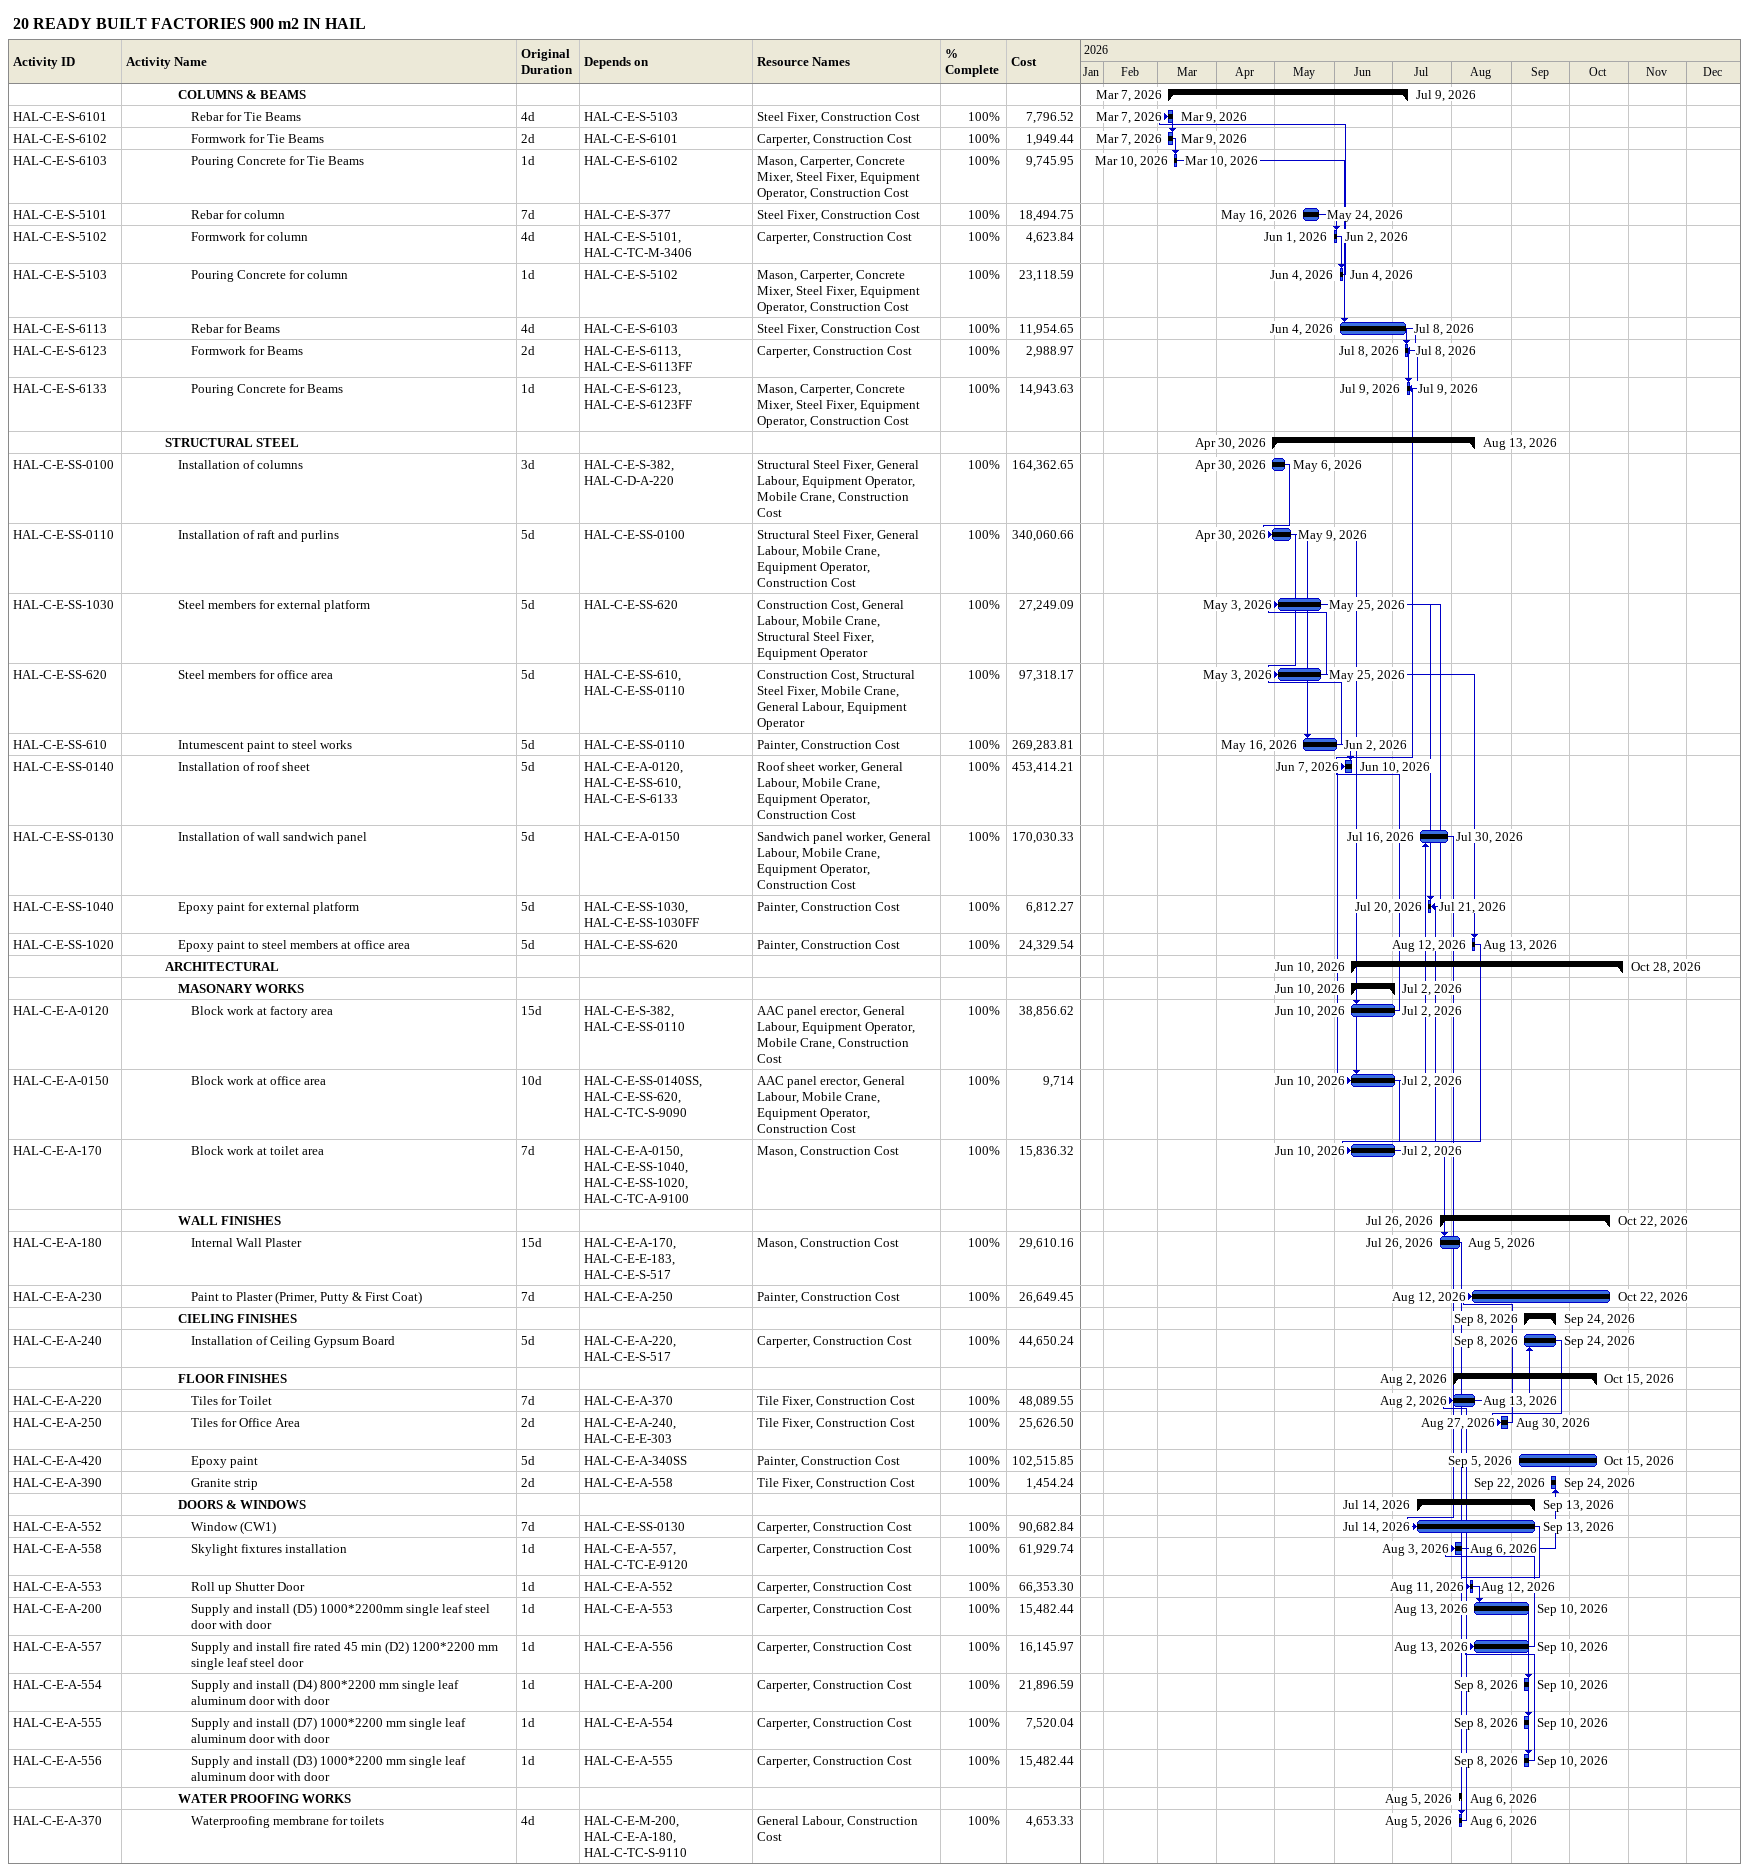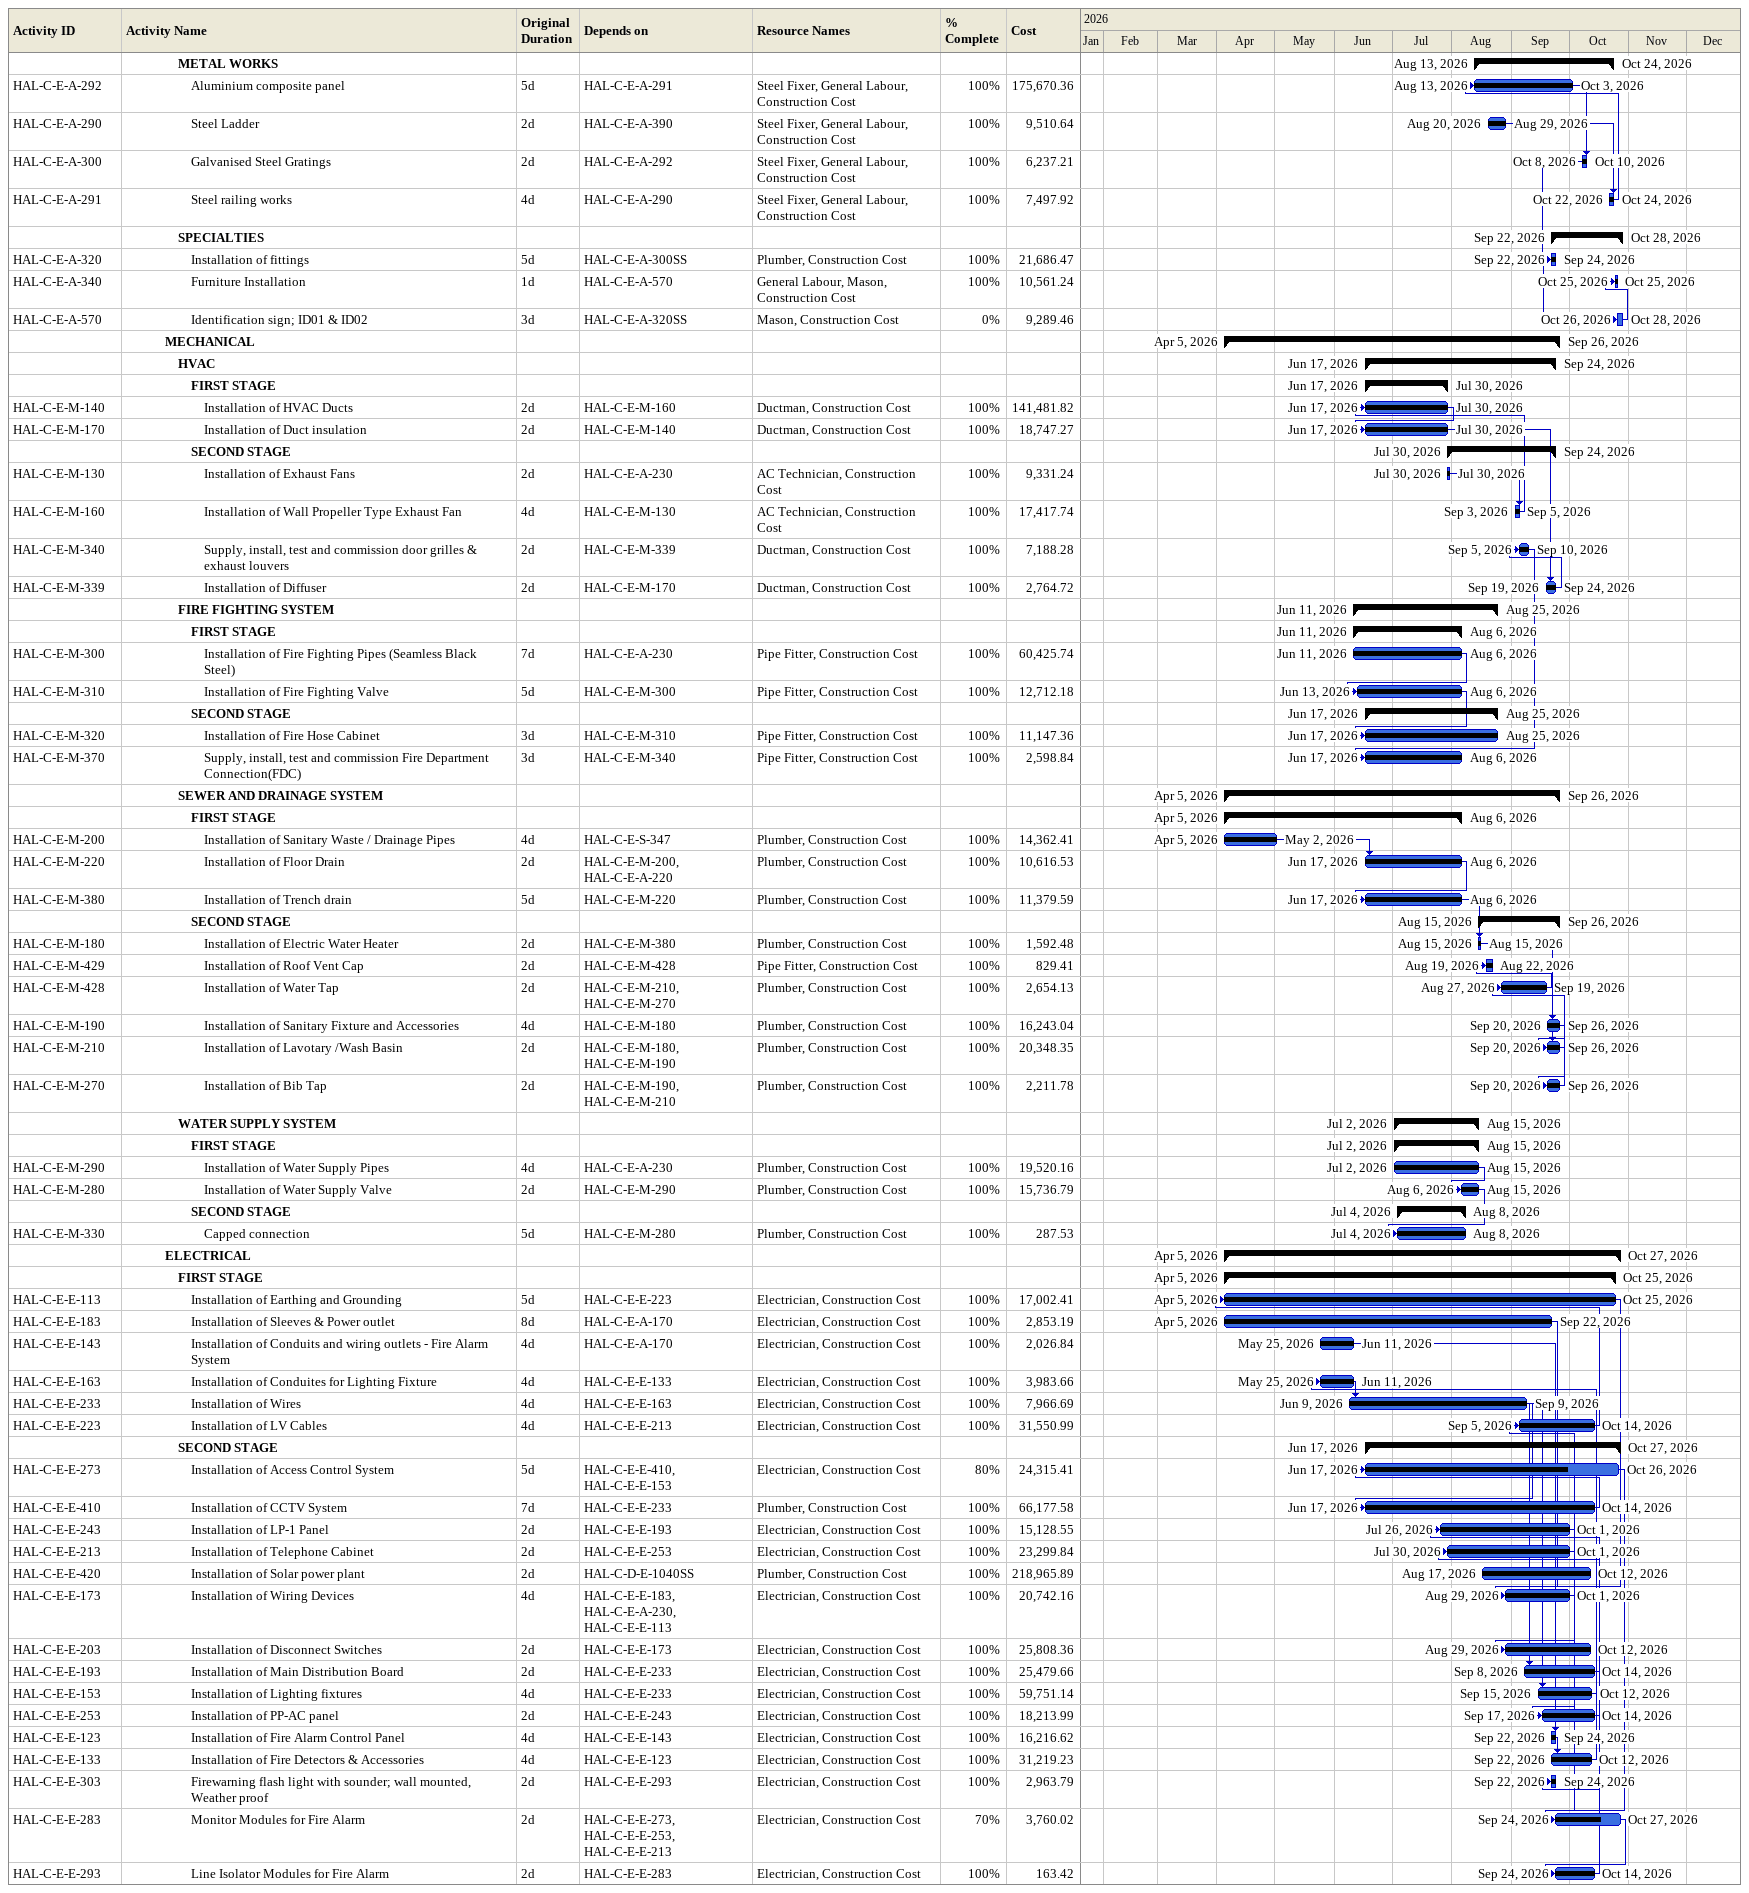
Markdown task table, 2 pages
20 READY BUILT FACTORIES 900 m2 IN HAIL

| ID | Level | Task | Original duration | Start | Finish | Predecessors | Resources | % complete | Cost |
|---|---|---|---|---|---|---|---|---|---|
|  | 5 | **COLUMNS & BEAMS** |  | 2026-03-07 | 2026-07-09 |  |  |  |  |
| HAL-C-E-S-6101 | 6 | Rebar for Tie Beams | 4d | 2026-03-07 | 2026-03-09 | HAL-C-E-S-5103 | Steel Fixer, Construction Cost | 100 | 7796.52 |
| HAL-C-E-S-6102 | 6 | Formwork for Tie Beams | 2d | 2026-03-07 | 2026-03-09 | HAL-C-E-S-6101 | Carperter, Construction Cost | 100 | 1949.44 |
| HAL-C-E-S-6103 | 6 | Pouring Concrete for Tie Beams | 1d | 2026-03-10 | 2026-03-10 | HAL-C-E-S-6102 | Mason, Carperter, Concrete Mixer, Steel Fixer, Equipment Operator, Construction Cost | 100 | 9745.95 |
| HAL-C-E-S-5101 | 6 | Rebar for column | 7d | 2026-05-16 | 2026-05-24 | HAL-C-E-S-377 | Steel Fixer, Construction Cost | 100 | 18494.75 |
| HAL-C-E-S-5102 | 6 | Formwork for column | 4d | 2026-06-01 | 2026-06-02 | HAL-C-E-S-5101, HAL-C-TC-M-3406 | Carperter, Construction Cost | 100 | 4623.84 |
| HAL-C-E-S-5103 | 6 | Pouring Concrete for column | 1d | 2026-06-04 | 2026-06-04 | HAL-C-E-S-5102 | Mason, Carperter, Concrete Mixer, Steel Fixer, Equipment Operator, Construction Cost | 100 | 23118.59 |
| HAL-C-E-S-6113 | 6 | Rebar for Beams | 4d | 2026-06-04 | 2026-07-08 | HAL-C-E-S-6103 | Steel Fixer, Construction Cost | 100 | 11954.65 |
| HAL-C-E-S-6123 | 6 | Formwork for Beams | 2d | 2026-07-08 | 2026-07-08 | HAL-C-E-S-6113, HAL-C-E-S-6113FF | Carperter, Construction Cost | 100 | 2988.97 |
| HAL-C-E-S-6133 | 6 | Pouring Concrete for Beams | 1d | 2026-07-09 | 2026-07-09 | HAL-C-E-S-6123, HAL-C-E-S-6123FF | Mason, Carperter, Concrete Mixer, Steel Fixer, Equipment Operator, Construction Cost | 100 | 14943.63 |
|  | 4 | **STRUCTURAL STEEL** |  | 2026-04-30 | 2026-08-13 |  |  |  |  |
| HAL-C-E-SS-0100 | 5 | Installation of columns | 3d | 2026-04-30 | 2026-05-06 | HAL-C-E-S-382, HAL-C-D-A-220 | Structural Steel Fixer, General Labour, Equipment Operator, Mobile Crane, Construction Cost | 100 | 164362.65 |
| HAL-C-E-SS-0110 | 5 | Installation of raft and purlins | 5d | 2026-04-30 | 2026-05-09 | HAL-C-E-SS-0100 | Structural Steel Fixer, General Labour, Mobile Crane, Equipment Operator, Construction Cost | 100 | 340060.66 |
| HAL-C-E-SS-1030 | 5 | Steel members for external platform | 5d | 2026-05-03 | 2026-05-25 | HAL-C-E-SS-620 | Construction Cost, General Labour, Mobile Crane, Structural Steel Fixer, Equipment Operator | 100 | 27249.09 |
| HAL-C-E-SS-620 | 5 | Steel members for office area | 5d | 2026-05-03 | 2026-05-25 | HAL-C-E-SS-610, HAL-C-E-SS-0110 | Construction Cost, Structural Steel Fixer, Mobile Crane, General Labour, Equipment Operator | 100 | 97318.17 |
| HAL-C-E-SS-610 | 5 | Intumescent paint to steel works | 5d | 2026-05-16 | 2026-06-02 | HAL-C-E-SS-0110 | Painter, Construction Cost | 100 | 269283.81 |
| HAL-C-E-SS-0140 | 5 | Installation of roof sheet | 5d | 2026-06-07 | 2026-06-10 | HAL-C-E-A-0120, HAL-C-E-SS-610, HAL-C-E-S-6133 | Roof sheet worker, General Labour, Mobile Crane, Equipment Operator, Construction Cost | 100 | 453414.21 |
| HAL-C-E-SS-0130 | 5 | Installation of wall sandwich panel | 5d | 2026-07-16 | 2026-07-30 | HAL-C-E-A-0150 | Sandwich panel worker, General Labour, Mobile Crane, Equipment Operator, Construction Cost | 100 | 170030.33 |
| HAL-C-E-SS-1040 | 5 | Epoxy paint for external platform | 5d | 2026-07-20 | 2026-07-21 | HAL-C-E-SS-1030, HAL-C-E-SS-1030FF | Painter, Construction Cost | 100 | 6812.27 |
| HAL-C-E-SS-1020 | 5 | Epoxy paint to steel members at office area | 5d | 2026-08-12 | 2026-08-13 | HAL-C-E-SS-620 | Painter, Construction Cost | 100 | 24329.54 |
|  | 4 | **ARCHITECTURAL** |  | 2026-06-10 | 2026-10-28 |  |  |  |  |
|  | 5 | **MASONARY WORKS** |  | 2026-06-10 | 2026-07-02 |  |  |  |  |
| HAL-C-E-A-0120 | 6 | Block work at factory area | 15d | 2026-06-10 | 2026-07-02 | HAL-C-E-S-382, HAL-C-E-SS-0110 | AAC panel erector, General Labour, Equipment Operator, Mobile Crane, Construction Cost | 100 | 38856.62 |
| HAL-C-E-A-0150 | 6 | Block work at office area | 10d | 2026-06-10 | 2026-07-02 | HAL-C-E-SS-0140SS, HAL-C-E-SS-620, HAL-C-TC-S-9090 | AAC panel erector, General Labour, Mobile Crane, Equipment Operator, Construction Cost | 100 | 9714 |
| HAL-C-E-A-170 | 6 | Block work at toilet area | 7d | 2026-06-10 | 2026-07-02 | HAL-C-E-A-0150, HAL-C-E-SS-1040, HAL-C-E-SS-1020, HAL-C-TC-A-9100 | Mason, Construction Cost | 100 | 15836.32 |
|  | 5 | **WALL FINISHES** |  | 2026-07-26 | 2026-10-22 |  |  |  |  |
| HAL-C-E-A-180 | 6 | Internal Wall Plaster | 15d | 2026-07-26 | 2026-08-05 | HAL-C-E-A-170, HAL-C-E-E-183, HAL-C-E-S-517 | Mason, Construction Cost | 100 | 29610.16 |
| HAL-C-E-A-230 | 6 | Paint to Plaster (Primer, Putty & First Coat) | 7d | 2026-08-12 | 2026-10-22 | HAL-C-E-A-250 | Painter, Construction Cost | 100 | 26649.45 |
|  | 5 | **CIELING FINISHES** |  | 2026-09-08 | 2026-09-24 |  |  |  |  |
| HAL-C-E-A-240 | 6 | Installation of Ceiling Gypsum Board | 5d | 2026-09-08 | 2026-09-24 | HAL-C-E-A-220, HAL-C-E-S-517 | Carperter, Construction Cost | 100 | 44650.24 |
|  | 5 | **FLOOR FINISHES** |  | 2026-08-02 | 2026-10-15 |  |  |  |  |
| HAL-C-E-A-220 | 6 | Tiles for Toilet | 7d | 2026-08-02 | 2026-08-13 | HAL-C-E-A-370 | Tile Fixer, Construction Cost | 100 | 48089.55 |
| HAL-C-E-A-250 | 6 | Tiles for Office Area | 2d | 2026-08-27 | 2026-08-30 | HAL-C-E-A-240, HAL-C-E-E-303 | Tile Fixer, Construction Cost | 100 | 25626.50 |
| HAL-C-E-A-420 | 6 | Epoxy paint | 5d | 2026-09-05 | 2026-10-15 | HAL-C-E-A-340SS | Painter, Construction Cost | 100 | 102515.85 |
| HAL-C-E-A-390 | 6 | Granite strip | 2d | 2026-09-22 | 2026-09-24 | HAL-C-E-A-558 | Tile Fixer, Construction Cost | 100 | 1454.24 |
|  | 5 | **DOORS & WINDOWS** |  | 2026-07-14 | 2026-09-13 |  |  |  |  |
| HAL-C-E-A-552 | 6 | Window (CW1) | 7d | 2026-07-14 | 2026-09-13 | HAL-C-E-SS-0130 | Carperter, Construction Cost | 100 | 90682.84 |
| HAL-C-E-A-558 | 6 | Skylight fixtures installation | 1d | 2026-08-03 | 2026-08-06 | HAL-C-E-A-557, HAL-C-TC-E-9120 | Carperter, Construction Cost | 100 | 61929.74 |
| HAL-C-E-A-553 | 6 | Roll up Shutter Door | 1d | 2026-08-11 | 2026-08-12 | HAL-C-E-A-552 | Carperter, Construction Cost | 100 | 66353.30 |
| HAL-C-E-A-200 | 6 | Supply and install (D5) 1000*2200mm single leaf steel door with door | 1d | 2026-08-13 | 2026-09-10 | HAL-C-E-A-553 | Carperter, Construction Cost | 100 | 15482.44 |
| HAL-C-E-A-557 | 6 | Supply and install fire rated 45 min (D2) 1200*2200 mm single leaf steel door | 1d | 2026-08-13 | 2026-09-10 | HAL-C-E-A-556 | Carperter, Construction Cost | 100 | 16145.97 |
| HAL-C-E-A-554 | 6 | Supply and install (D4) 800*2200 mm single leaf aluminum door with door | 1d | 2026-09-08 | 2026-09-10 | HAL-C-E-A-200 | Carperter, Construction Cost | 100 | 21896.59 |
| HAL-C-E-A-555 | 6 | Supply and install (D7) 1000*2200 mm single leaf aluminum door with door | 1d | 2026-09-08 | 2026-09-10 | HAL-C-E-A-554 | Carperter, Construction Cost | 100 | 7520.04 |
| HAL-C-E-A-556 | 6 | Supply and install (D3) 1000*2200 mm single leaf aluminum door with door | 1d | 2026-09-08 | 2026-09-10 | HAL-C-E-A-555 | Carperter, Construction Cost | 100 | 15482.44 |
|  | 5 | **WATER PROOFING WORKS** |  | 2026-08-05 | 2026-08-06 |  |  |  |  |
| HAL-C-E-A-370 | 6 | Waterproofing membrane for toilets | 4d | 2026-08-05 | 2026-08-06 | HAL-C-E-M-200, HAL-C-E-A-180, HAL-C-TC-S-9110 | General Labour, Construction Cost | 100 | 4653.33 |
|  | 5 | **METAL WORKS** |  | 2026-08-13 | 2026-10-24 |  |  |  |  |
| HAL-C-E-A-292 | 6 | Aluminium composite panel | 5d | 2026-08-13 | 2026-10-03 | HAL-C-E-A-291 | Steel Fixer, General Labour, Construction Cost | 100 | 175670.36 |
| HAL-C-E-A-290 | 6 | Steel Ladder | 2d | 2026-08-20 | 2026-08-29 | HAL-C-E-A-390 | Steel Fixer, General Labour, Construction Cost | 100 | 9510.64 |
| HAL-C-E-A-300 | 6 | Galvanised Steel Gratings | 2d | 2026-10-08 | 2026-10-10 | HAL-C-E-A-292 | Steel Fixer, General Labour, Construction Cost | 100 | 6237.21 |
| HAL-C-E-A-291 | 6 | Steel railing works | 4d | 2026-10-22 | 2026-10-24 | HAL-C-E-A-290 | Steel Fixer, General Labour, Construction Cost | 100 | 7497.92 |
|  | 5 | **SPECIALTIES** |  | 2026-09-22 | 2026-10-28 |  |  |  |  |
| HAL-C-E-A-320 | 6 | Installation of fittings | 5d | 2026-09-22 | 2026-09-24 | HAL-C-E-A-300SS | Plumber, Construction Cost | 100 | 21686.47 |
| HAL-C-E-A-340 | 6 | Furniture Installation | 1d | 2026-10-25 | 2026-10-25 | HAL-C-E-A-570 | General Labour, Mason, Construction Cost | 100 | 10561.24 |
| HAL-C-E-A-570 | 6 | Identification sign; ID01 & ID02 | 3d | 2026-10-26 | 2026-10-28 | HAL-C-E-A-320SS | Mason, Construction Cost | 0 | 9289.46 |
|  | 4 | **MECHANICAL** |  | 2026-04-05 | 2026-09-26 |  |  |  |  |
|  | 5 | **HVAC** |  | 2026-06-17 | 2026-09-24 |  |  |  |  |
|  | 6 | **FIRST STAGE** |  | 2026-06-17 | 2026-07-30 |  |  |  |  |
| HAL-C-E-M-140 | 7 | Installation of HVAC Ducts | 2d | 2026-06-17 | 2026-07-30 | HAL-C-E-M-160 | Ductman, Construction Cost | 100 | 141481.82 |
| HAL-C-E-M-170 | 7 | Installation of Duct insulation | 2d | 2026-06-17 | 2026-07-30 | HAL-C-E-M-140 | Ductman, Construction Cost | 100 | 18747.27 |
|  | 6 | **SECOND STAGE** |  | 2026-07-30 | 2026-09-24 |  |  |  |  |
| HAL-C-E-M-130 | 7 | Installation of Exhaust Fans | 2d | 2026-07-30 | 2026-07-30 | HAL-C-E-A-230 | AC Technician, Construction Cost | 100 | 9331.24 |
| HAL-C-E-M-160 | 7 | Installation of Wall Propeller Type Exhaust Fan | 4d | 2026-09-03 | 2026-09-05 | HAL-C-E-M-130 | AC Technician, Construction Cost | 100 | 17417.74 |
| HAL-C-E-M-340 | 7 | Supply, install, test and commission door grilles & exhaust louvers | 2d | 2026-09-05 | 2026-09-10 | HAL-C-E-M-339 | Ductman, Construction Cost | 100 | 7188.28 |
| HAL-C-E-M-339 | 7 | Installation of Diffuser | 2d | 2026-09-19 | 2026-09-24 | HAL-C-E-M-170 | Ductman, Construction Cost | 100 | 2764.72 |
|  | 5 | **FIRE FIGHTING SYSTEM** |  | 2026-06-11 | 2026-08-25 |  |  |  |  |
|  | 6 | **FIRST STAGE** |  | 2026-06-11 | 2026-08-06 |  |  |  |  |
| HAL-C-E-M-300 | 7 | Installation of Fire Fighting Pipes (Seamless Black Steel) | 7d | 2026-06-11 | 2026-08-06 | HAL-C-E-A-230 | Pipe Fitter, Construction Cost | 100 | 60425.74 |
| HAL-C-E-M-310 | 7 | Installation of Fire Fighting Valve | 5d | 2026-06-13 | 2026-08-06 | HAL-C-E-M-300 | Pipe Fitter, Construction Cost | 100 | 12712.18 |
|  | 6 | **SECOND STAGE** |  | 2026-06-17 | 2026-08-25 |  |  |  |  |
| HAL-C-E-M-320 | 7 | Installation of Fire Hose Cabinet | 3d | 2026-06-17 | 2026-08-25 | HAL-C-E-M-310 | Pipe Fitter, Construction Cost | 100 | 11147.36 |
| HAL-C-E-M-370 | 7 | Supply, install, test and commission Fire Department Connection(FDC) | 3d | 2026-06-17 | 2026-08-06 | HAL-C-E-M-340 | Pipe Fitter, Construction Cost | 100 | 2598.84 |
|  | 5 | **SEWER AND DRAINAGE SYSTEM** |  | 2026-04-05 | 2026-09-26 |  |  |  |  |
|  | 6 | **FIRST STAGE** |  | 2026-04-05 | 2026-08-06 |  |  |  |  |
| HAL-C-E-M-200 | 7 | Installation of Sanitary Waste / Drainage Pipes | 4d | 2026-04-05 | 2026-05-02 | HAL-C-E-S-347 | Plumber, Construction Cost | 100 | 14362.41 |
| HAL-C-E-M-220 | 7 | Installation of Floor Drain | 2d | 2026-06-17 | 2026-08-06 | HAL-C-E-M-200, HAL-C-E-A-220 | Plumber, Construction Cost | 100 | 10616.53 |
| HAL-C-E-M-380 | 7 | Installation of Trench drain | 5d | 2026-06-17 | 2026-08-06 | HAL-C-E-M-220 | Plumber, Construction Cost | 100 | 11379.59 |
|  | 6 | **SECOND STAGE** |  | 2026-08-15 | 2026-09-26 |  |  |  |  |
| HAL-C-E-M-180 | 7 | Installation of Electric Water Heater | 2d | 2026-08-15 | 2026-08-15 | HAL-C-E-M-380 | Plumber, Construction Cost | 100 | 1592.48 |
| HAL-C-E-M-429 | 7 | Installation of Roof Vent Cap | 2d | 2026-08-19 | 2026-08-22 | HAL-C-E-M-428 | Pipe Fitter, Construction Cost | 100 | 829.41 |
| HAL-C-E-M-428 | 7 | Installation of Water Tap | 2d | 2026-08-27 | 2026-09-19 | HAL-C-E-M-210, HAL-C-E-M-270 | Plumber, Construction Cost | 100 | 2654.13 |
| HAL-C-E-M-190 | 7 | Installation of Sanitary Fixture and Accessories | 4d | 2026-09-20 | 2026-09-26 | HAL-C-E-M-180 | Plumber, Construction Cost | 100 | 16243.04 |
| HAL-C-E-M-210 | 7 | Installation of Lavotary /Wash Basin | 2d | 2026-09-20 | 2026-09-26 | HAL-C-E-M-180, HAL-C-E-M-190 | Plumber, Construction Cost | 100 | 20348.35 |
| HAL-C-E-M-270 | 7 | Installation of Bib Tap | 2d | 2026-09-20 | 2026-09-26 | HAL-C-E-M-190, HAL-C-E-M-210 | Plumber, Construction Cost | 100 | 2211.78 |
|  | 5 | **WATER SUPPLY SYSTEM** |  | 2026-07-02 | 2026-08-15 |  |  |  |  |
|  | 6 | **FIRST STAGE** |  | 2026-07-02 | 2026-08-15 |  |  |  |  |
| HAL-C-E-M-290 | 7 | Installation of Water Supply Pipes | 4d | 2026-07-02 | 2026-08-15 | HAL-C-E-A-230 | Plumber, Construction Cost | 100 | 19520.16 |
| HAL-C-E-M-280 | 7 | Installation of Water Supply Valve | 2d | 2026-08-06 | 2026-08-15 | HAL-C-E-M-290 | Plumber, Construction Cost | 100 | 15736.79 |
|  | 6 | **SECOND STAGE** |  | 2026-07-04 | 2026-08-08 |  |  |  |  |
| HAL-C-E-M-330 | 7 | Capped connection | 5d | 2026-07-04 | 2026-08-08 | HAL-C-E-M-280 | Plumber, Construction Cost | 100 | 287.53 |
|  | 4 | **ELECTRICAL** |  | 2026-04-05 | 2026-10-27 |  |  |  |  |
|  | 5 | **FIRST STAGE** |  | 2026-04-05 | 2026-10-25 |  |  |  |  |
| HAL-C-E-E-113 | 6 | Installation of Earthing and Grounding | 5d | 2026-04-05 | 2026-10-25 | HAL-C-E-E-223 | Electrician, Construction Cost | 100 | 17002.41 |
| HAL-C-E-E-183 | 6 | Installation of Sleeves & Power outlet | 8d | 2026-04-05 | 2026-09-22 | HAL-C-E-A-170 | Electrician, Construction Cost | 100 | 2853.19 |
| HAL-C-E-E-143 | 6 | Installation of Conduits and wiring outlets - Fire Alarm System | 4d | 2026-05-25 | 2026-06-11 | HAL-C-E-A-170 | Electrician, Construction Cost | 100 | 2026.84 |
| HAL-C-E-E-163 | 6 | Installation of Conduites for Lighting Fixture | 4d | 2026-05-25 | 2026-06-11 | HAL-C-E-E-133 | Electrician, Construction Cost | 100 | 3983.66 |
| HAL-C-E-E-233 | 6 | Installation of Wires | 4d | 2026-06-09 | 2026-09-09 | HAL-C-E-E-163 | Electrician, Construction Cost | 100 | 7966.69 |
| HAL-C-E-E-223 | 6 | Installation of LV Cables | 4d | 2026-09-05 | 2026-10-14 | HAL-C-E-E-213 | Electrician, Construction Cost | 100 | 31550.99 |
|  | 5 | **SECOND STAGE** |  | 2026-06-17 | 2026-10-27 |  |  |  |  |
| HAL-C-E-E-273 | 6 | Installation of Access Control System | 5d | 2026-06-17 | 2026-10-26 | HAL-C-E-E-410, HAL-C-E-E-153 | Electrician, Construction Cost | 80 | 24315.41 |
| HAL-C-E-E-410 | 6 | Installation of CCTV System | 7d | 2026-06-17 | 2026-10-14 | HAL-C-E-E-233 | Plumber, Construction Cost | 100 | 66177.58 |
| HAL-C-E-E-243 | 6 | Installation of LP-1 Panel | 2d | 2026-07-26 | 2026-10-01 | HAL-C-E-E-193 | Electrician, Construction Cost | 100 | 15128.55 |
| HAL-C-E-E-213 | 6 | Installation of Telephone Cabinet | 2d | 2026-07-30 | 2026-10-01 | HAL-C-E-E-253 | Electrician, Construction Cost | 100 | 23299.84 |
| HAL-C-E-E-420 | 6 | Installation of Solar power plant | 2d | 2026-08-17 | 2026-10-12 | HAL-C-D-E-1040SS | Plumber, Construction Cost | 100 | 218965.89 |
| HAL-C-E-E-173 | 6 | Installation of Wiring Devices | 4d | 2026-08-29 | 2026-10-01 | HAL-C-E-E-183, HAL-C-E-A-230, HAL-C-E-E-113 | Electrician, Construction Cost | 100 | 20742.16 |
| HAL-C-E-E-203 | 6 | Installation of Disconnect Switches | 2d | 2026-08-29 | 2026-10-12 | HAL-C-E-E-173 | Electrician, Construction Cost | 100 | 25808.36 |
| HAL-C-E-E-193 | 6 | Installation of Main Distribution Board | 2d | 2026-09-08 | 2026-10-14 | HAL-C-E-E-233 | Electrician, Construction Cost | 100 | 25479.66 |
| HAL-C-E-E-153 | 6 | Installation of Lighting fixtures | 4d | 2026-09-15 | 2026-10-12 | HAL-C-E-E-233 | Electrician, Construction Cost | 100 | 59751.14 |
| HAL-C-E-E-253 | 6 | Installation of PP-AC panel | 2d | 2026-09-17 | 2026-10-14 | HAL-C-E-E-243 | Electrician, Construction Cost | 100 | 18213.99 |
| HAL-C-E-E-123 | 6 | Installation of Fire Alarm Control Panel | 4d | 2026-09-22 | 2026-09-24 | HAL-C-E-E-143 | Electrician, Construction Cost | 100 | 16216.62 |
| HAL-C-E-E-133 | 6 | Installation of Fire Detectors & Accessories | 4d | 2026-09-22 | 2026-10-12 | HAL-C-E-E-123 | Electrician, Construction Cost | 100 | 31219.23 |
| HAL-C-E-E-303 | 6 | Firewarning flash light with sounder; wall mounted, Weather proof | 2d | 2026-09-22 | 2026-09-24 | HAL-C-E-E-293 | Electrician, Construction Cost | 100 | 2963.79 |
| HAL-C-E-E-283 | 6 | Monitor Modules for Fire Alarm | 2d | 2026-09-24 | 2026-10-27 | HAL-C-E-E-273, HAL-C-E-E-253, HAL-C-E-E-213 | Electrician, Construction Cost | 70 | 3760.02 |
| HAL-C-E-E-293 | 6 | Line Isolator Modules for Fire Alarm | 2d | 2026-09-24 | 2026-10-14 | HAL-C-E-E-283 | Electrician, Construction Cost | 100 | 163.42 |
